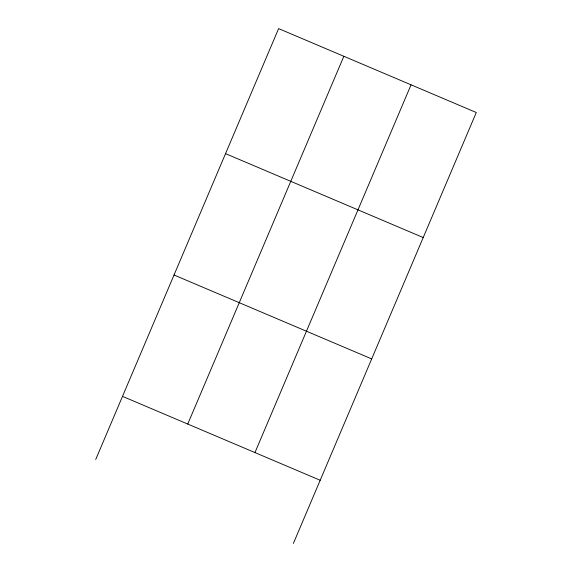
<?xml version="1.0" encoding="UTF-8"?>
<svg xmlns="http://www.w3.org/2000/svg" width="572" height="572" viewBox="0 0 572 572"><rect width="100%" height="100%" fill="white"/><g stroke="black" fill="none" stroke-linecap="round" stroke-linejoin="round"><path stroke-width="0.86" d="M95.71 459.495L278.614 28.6L476.29 112.505L293.386 543.4M187.745 424.052L343.851 56.292M254.948 452.581L411.053 84.82M225.54 153.639L423.208 237.544M174.024 275.003L371.7 358.909M122.508 396.36L320.184 480.266"/></g></svg>
